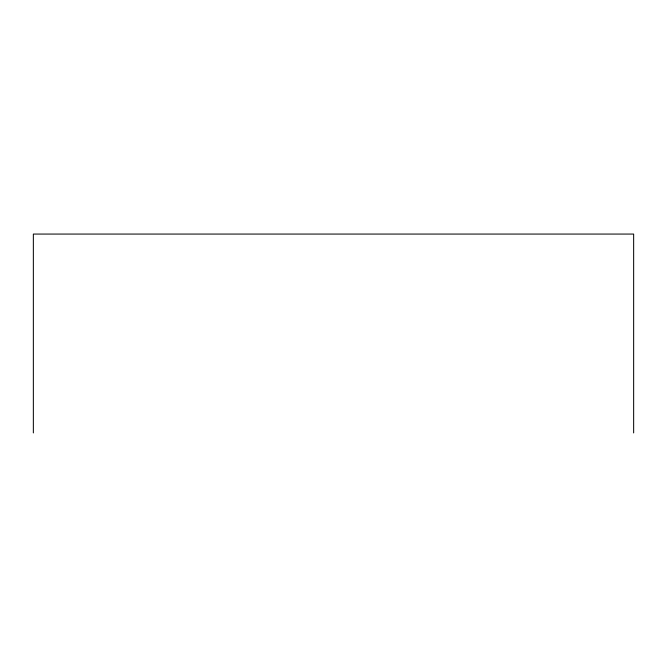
<?xml version="1.0" encoding="UTF-8"?>
<svg xmlns="http://www.w3.org/2000/svg" width="667" height="667" viewBox="0 0 667 667"><rect width="100%" height="100%" fill="white"/><g stroke="black" fill="none" stroke-linecap="round" stroke-linejoin="round"><path stroke-width="1" d="M633.65 432.933L633.65 234.067L33.35 234.067L33.35 432.933"/></g></svg>
